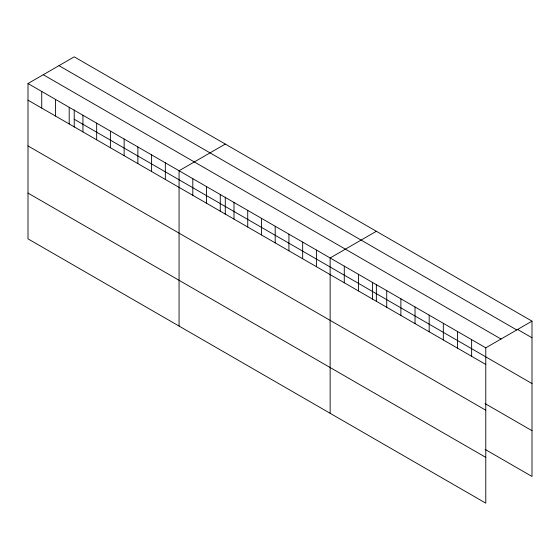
<?xml version="1.0" encoding="UTF-8"?>
<svg xmlns="http://www.w3.org/2000/svg" width="560" height="560" viewBox="0 0 560 560"><rect width="100%" height="100%" fill="white"/><g stroke="black" fill="none" stroke-linecap="round" stroke-linejoin="round"><path stroke-width="0.84" d="M532 321.146L485.779 347.83L485.779 503.153L28 238.854L28 83.531L74.221 56.847L532 321.146L532 476.469L485.086 449.379M225.288 144.067L179.067 170.751L179.067 326.074M376.355 231.28L330.134 257.971L330.134 413.294M517.853 329.609L532 337.778M58.968 65.653L516.747 329.952M43.253 74.725L501.032 339.024M28 83.531L485.779 347.83M74.221 119.252L532 383.544M28 100.17L485.779 364.462M485.086 403.613L532 430.696M28 145.936L485.779 410.228M28 193.088L485.779 457.387M471.625 339.661L471.625 356.293M457.478 331.492L457.478 348.124M443.331 323.323L443.331 339.955M429.177 315.154L429.177 331.786M415.03 306.985L415.03 323.617M400.883 298.816L400.883 315.448M386.729 290.647L386.729 307.279M376.355 284.361L376.355 301.546M372.582 282.478L372.582 299.11M358.435 274.309L358.435 290.941M344.281 266.14L344.281 282.772M316.4 250.04L316.4 266.672M302.666 242.109L302.666 258.748M288.932 234.185L288.932 250.817M275.198 226.254L275.198 242.886M261.464 218.323L261.464 234.962M247.73 210.399L247.73 227.031M234.003 202.468L234.003 219.1M225.288 197.141L225.288 214.326M220.269 194.537L220.269 211.169M206.535 186.613L206.535 203.245M192.801 178.682L192.801 195.314M165.333 162.82L165.333 179.459M151.599 154.896L151.599 171.528M137.865 146.965L137.865 163.597M124.131 139.034L124.131 155.673M110.397 131.11L110.397 147.742M96.67 123.179L96.67 139.811M82.936 115.248L82.936 131.88M74.221 109.928L74.221 127.106M69.202 107.324L69.202 123.956M55.468 99.393L55.468 116.025M41.734 91.462L41.734 108.094"/></g></svg>
